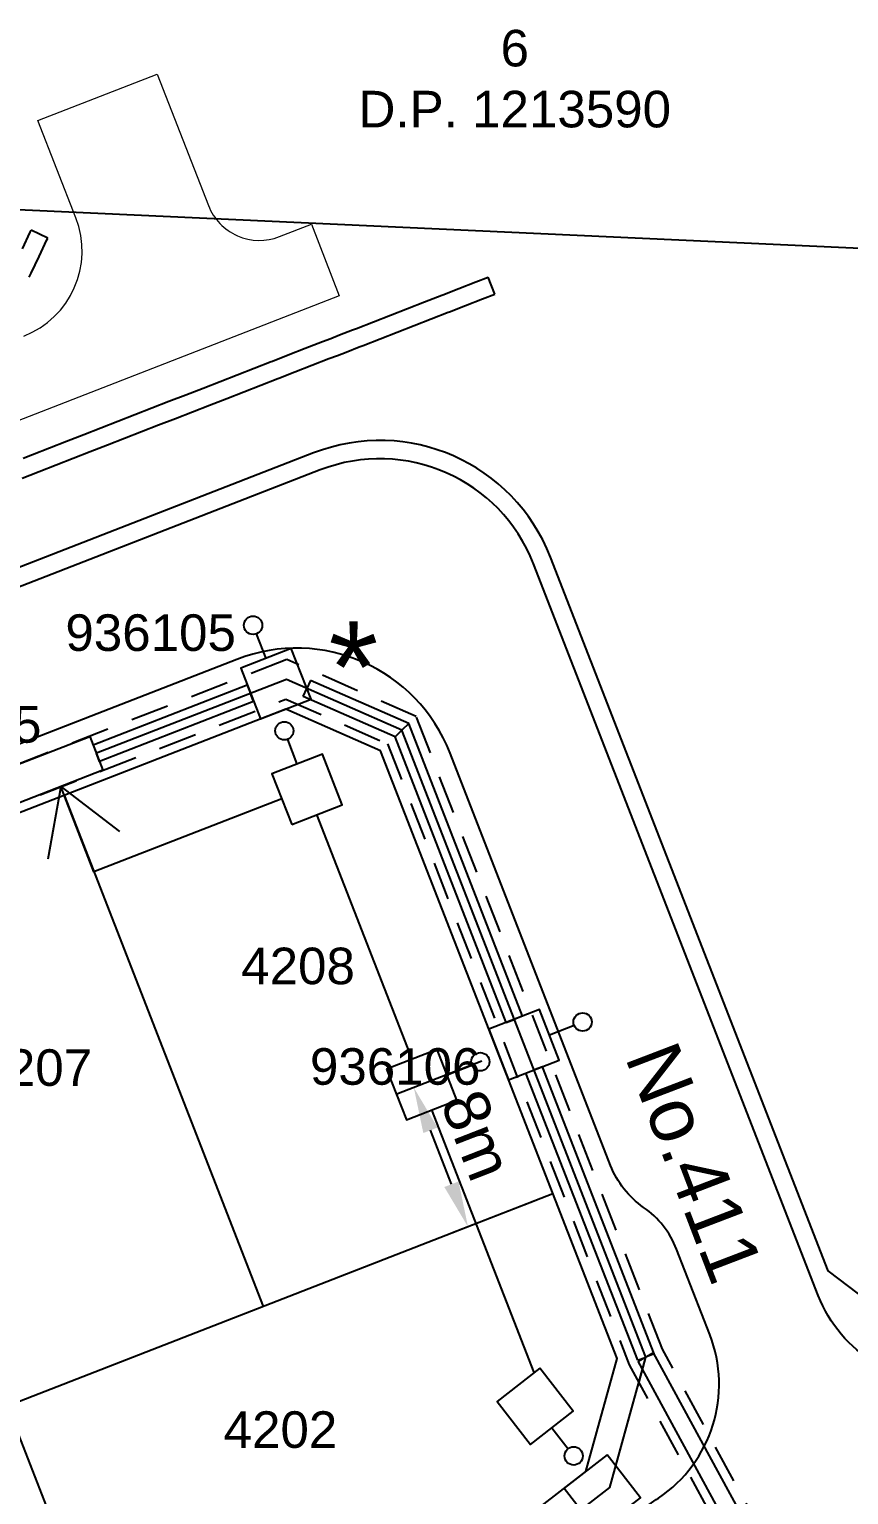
# Model space of a CAD drawing. Header units: metres. Extents: x 292331 to 292798, y 6234101 to 6234674.
# Drawn here: x 292471.3 to 292516.1, y 6234581.4 to 6234661.5 of the extents above; entities that cross this region are included whole.
import ezdxf
from ezdxf.enums import TextEntityAlignment as Align

# ---------------------------------------------------------------- set-up
doc = ezdxf.new("R2010")
doc.units = ezdxf.units.M
doc.header["$LTSCALE"] = 0.7
doc.linetypes.add('Dash', pattern=[5, 3, -2])
doc.linetypes.add('IE Trench LV', pattern=[6.5, 5, -1.5])
doc.layers.get('0').update_dxf_attribs({"color": 6})
for name, color, linetype in [('_User Miscellaneous1', 3, 'Continuous'), ('_User Miscellaneous12', 7, 'Continuous'), ('_User Miscellaneous4', 7, 'Continuous'), ('_User Miscellaneous7', 150, 'Continuous'), ('_User Miscellaneous8', 7, 'Continuous'), ('Cadastre Developer_SP_EXT', 4, 'Continuous'), ('Cadastre Developer_SP_NEW', 4, 'Continuous'), ('Cadastre Easements_SP_EXT', 4, 'Continuous'), ('Cadastre Roads_SP_NEW', 8, 'Continuous'), ('Mains_LV_NEW_R6', 2, 'Continuous'), ('Mains_LV_NEW_T84', 2, 'Continuous'), ('Services_SP_NEW_UG', 2, 'Continuous'), ('SupportsUG_SP_LV_NEW', 2, 'Continuous'), ('SupportsUG_SP_LV_SL_NEW', 2, 'Continuous'), ('Trench_SP_NEW', 2, 'Continuous'), ('UG_Details_SP_MISC', 7, 'Continuous')]:
    doc.layers.add(name, color=color, linetype=linetype)
doc.layers.add('_User Miscellaneous5', color=7, linetype='Continuous', lineweight=35)
doc.layers.add('_User Notes', color=7, linetype='Continuous', plot=False)
doc.styles.add('ARIAL', font='arial.ttf', dxfattribs={"height": 2})
doc.styles.add('ARIAL 2.5', font='arial.ttf', dxfattribs={"height": 2.5})
doc.styles.add('POLE_LABEL', font='arial.ttf')
doc.styles.add('SL_LABEL', font='arial.ttf')
doc.styles.get("Standard").update_dxf_attribs({"font": 'arial.ttf'})
doc.styles.add('style1', font='iso3098b.shx')
doc.linetypes.add('Cable New UG', pattern='A,8,-1,["x",style1,S=3.5,R=0,X=0.35,Y=-1],-3.5', length=12.5)
doc.linetypes.add('Cable Z', pattern='A,8,-1,["Z",Standard,S=2.5,R=0,X=0.35,Y=-1.25],-3.5', length=12.5)
doc.dimstyles.new('DIM 1000', dxfattribs={"dimtxt": 2.5, "dimasz": 2.5, "dimexe": 1, "dimexo": 1, "dimgap": 1, "dimtad": 1, "dimdec": 0, "dimzin": 0, "dimdsep": 46, "dimtxsty": 'ARIAL 2.5', "dimcen": 1, "dimclrd": 3, "dimclre": 3, "dimclrt": 7, "dimadec": 0, "dimazin": 0, "dimtfac": 1, "dimtdec": 0, "dimtix": 1, "dimtmove": 0, "dimatfit": 3, "dimfxl": 1, "dimtolj": 1, "dimtzin": 0, "dimarcsym": 0})

# ---------------------------------------------------------------- blocks, each defined once
blk = doc.blocks.new('*U79')
at = {"layer": '_User Miscellaneous7', "lineweight": -3}
blk.add_lwpolyline([(0, -3.03), (0, -1.58)], dxfattribs=at)
blk.add_lwpolyline([(-1.485, -6), (1.485, -6), (1.485, -3.03), (-1.485, -3.03)], close=True, dxfattribs=at)
blk.add_circle((0, -1.08), 0.5, dxfattribs=at)
at = {"layer": '_User Miscellaneous8', "color": 2, "lineweight": -3}
blk.add_lwpolyline([(-1.485, 0), (1.485, 0), (1.485, 2.97), (-1.485, 2.97)], close=True, dxfattribs=at)
at = {"style": 'POLE_LABEL', "flags": 9}
blk.add_attdef('STRUCTURE_PLANT_NUMBER', text='', height=0.2, dxfattribs=at).set_placement((1.641, 1.727), align=Align.MIDDLE_LEFT)
for tag, flags, p in [('STREET_CODE', 9, (1.641, 1.485)), ('OWNED_BY', 9, (1.641, 1.085)), ('OPERATED_BY', 9, (1.641, 0.885)), ('COLUMN_TYPE', 9, (1.641, 1.285)), ('STATE', 9, (1.641, 0.485)), ('USAGE', 9, (1.641, 0.285)), ('MAINTAINED_BY', 9, (1.641, 0.685)), ('LEGEND', 9, (1.641, 0.085)), ('SUBURB', 9, (1.641, -0.315)), ('STREETNAME', 9, (1.641, -0.515)), ('PARENT', 9, (1.641, -0.115)), ('LOCATION', 9, (1.641, -0.715)), ('Z', 1, (1.641, -1.315)), ('NOTES', 9, (1.641, -0.915)), ('LABEL_ALIGNMENT', 9, (1.641, -1.115))]:
    blk.add_attdef(tag, text='', height=0.2, dxfattribs=dict(flags=flags)).set_placement(p, align=Align.MIDDLE_LEFT)
at = {"layer": '_User Miscellaneous5', "style": 'ARIAL', "flags": 8}
blk.add_attdef('ASSET_NUM', text='', height=2, dxfattribs=at).set_placement((2, 3.485), align=Align.MIDDLE_LEFT)
blk = doc.blocks.new('*U110')
at = {"layer": '_User Miscellaneous7', "lineweight": -3}
blk.add_lwpolyline([(-0.5, -3.03), (-0.5, -1.58)], dxfattribs=at)
blk.add_lwpolyline([(-1.985, -6), (0.985, -6), (0.985, -3.03), (-1.985, -3.03)], close=True, dxfattribs=at)
blk.add_circle((-0.5, -1.08), 0.5, dxfattribs=at)
at = {"layer": '_User Miscellaneous8', "color": 2, "lineweight": -3}
blk.add_lwpolyline([(-1.485, 0), (1.485, 0), (1.485, 2.97), (-1.485, 2.97)], close=True, dxfattribs=at)
at = {"style": 'POLE_LABEL', "flags": 9}
blk.add_attdef('STRUCTURE_PLANT_NUMBER', text='', height=0.2, dxfattribs=at).set_placement((1.641, 1.727), align=Align.MIDDLE_LEFT)
for tag, flags, p in [('STREET_CODE', 9, (1.641, 1.485)), ('OWNED_BY', 9, (1.641, 1.085)), ('OPERATED_BY', 9, (1.641, 0.885)), ('COLUMN_TYPE', 9, (1.641, 1.285)), ('STATE', 9, (1.641, 0.485)), ('USAGE', 9, (1.641, 0.285)), ('MAINTAINED_BY', 9, (1.641, 0.685)), ('LEGEND', 9, (1.641, 0.085)), ('SUBURB', 9, (1.641, -0.315)), ('STREETNAME', 9, (1.641, -0.515)), ('PARENT', 9, (1.641, -0.115)), ('LOCATION', 9, (1.641, -0.715)), ('Z', 1, (1.641, -1.315)), ('NOTES', 9, (1.641, -0.915)), ('LABEL_ALIGNMENT', 9, (1.641, -1.115))]:
    blk.add_attdef(tag, text='', height=0.2, dxfattribs=dict(flags=flags)).set_placement(p, align=Align.MIDDLE_LEFT)
at = {"layer": '_User Miscellaneous5', "style": 'ARIAL', "flags": 8}
blk.add_attdef('ASSET_NUM', text='', height=2, dxfattribs=at).set_placement((2, 3.485), align=Align.MIDDLE_LEFT)
blk = doc.blocks.new('*U80')
at = {"layer": '_User Miscellaneous8', "color": 2}
blk.add_line((0, 0), (0, 1.45), dxfattribs=at)
blk.add_circle((0, 1.95), 0.5, dxfattribs=at)
for tag, p, flags in [('Z', (0, 0), 1), ('OPERATED_BY', (0, -9.607), 9)]:
    blk.add_attdef(tag, p, '', height=0.2, dxfattribs=dict(flags=flags))
at = {"style": 'SL_LABEL', "flags": 9}
blk.add_attdef('STREET_CODE', text='', height=0.2, dxfattribs=at).set_placement((0, -0.2), align=Align.MIDDLE_LEFT)
at = {"flags": 9}
for tag, p in [('CONSTRUCTED_VOLTAGE', (0, -0.4)), ('CONTROL_TYPE', (0, -0.6)), ('LANTERN_PURPOSE', (0, -0.8)), ('OPERATING_VOLTAGE', (0, -1.4)), ('ORIENTATION', (0, -1.6)), ('LANTERN_TYPE', (0, -1)), ('NO_PHASES', (0, -1.2)), ('OWNED_BY', (0, -1.8)), ('STATE', (0, -2)), ('CEXIST', (0, -2.4)), ('USAGE', (0, -2.2)), ('CNEW', (0, -2.6)), ('CNUMBER', (0, -2.8)), ('CREMOVE', (0, -3)), ('CREPLACE', (0, -3.2)), ('LKINGHEIGHT', (0, -3.4)), ('LBRACKET', (0, -3.6)), ('LBRACKETVOCAB', (0, -3.8)), ('LCATEGORY', (0, -4)), ('LCHARGE1', (0, -4.2)), ('LCHARGE1PERCENT', (0, -4.4)), ('LCHARGE2', (0, -4.6)), ('LCHARGE2PERCENT', (0, -4.8)), ('LCHARGE3', (0, -5)), ('LCHARGE3PERCENT', (0, -5.2)), ('LEXIST', (0, -5.4)), ('LLAMP', (0, -5.6)), ('LLAMPVOCAB', (0, -5.8)), ('LMAST', (0, -6)), ('LMASTVOCAB', (0, -6.2)), ('LNEW', (0, -6.4)), ('LANTNUMBER', (0, -6.6)), ('LOUTREACH', (0, -7)), ('LOUTREACHVOCAB', (0, -7.2)), ('LRATECODE', (0, -7.4)), ('LREMOVE', (0, -7.6)), ('LREPLACE', (0, -7.8)), ('LTYPE', (0, -8)), ('SUBURB', (0, -8.6)), ('STREETNAME', (0, -8.8)), ('LTYPEVOCAB', (0, -8.2)), ('LEGEND', (0, -8.4)), ('LOCATION', (0, -9)), ('NOTES', (0, -9.2)), ('MAINTAINED_BY', (0, -9.863))]:
    blk.add_attdef(tag, text='', height=0.2, dxfattribs=at).set_placement(p, align=Align.MIDDLE_LEFT)
at = {"layer": '_User Notes', "style": 'SL_LABEL', "flags": 8}
blk.add_attdef('ASSET_NUM', text='', height=2.5, dxfattribs=at).set_placement((2, 2), align=Align.MIDDLE_LEFT)
at = {"layer": '_User Notes', "flags": 8}
blk.add_attdef('LNUMBER', text='', height=2.5, dxfattribs=at).set_placement((1.2, -2.8), align=Align.MIDDLE_LEFT)
blk = doc.blocks.new('*D101')
at = {"layer": '_User Miscellaneous12', "color": 3, "lineweight": -2, "transparency": 16777216}
for p, q in [((292496.081, 6234605.111), (292491.438, 6234603.304)), ((292494.426, 6234598.385), (292493.276, 6234601.337)), ((292499.043, 6234597.499), (292494.4, 6234595.692))]:
    blk.add_line(p, q, dxfattribs=at)
at = {"layer": '_User Miscellaneous12', "color": 3, "transparency": 16777216}
for points in [[(292493.665, 6234601.488), (292492.888, 6234601.186), (292492.37, 6234603.667)], [(292494.814, 6234598.536), (292494.037, 6234598.234), (292495.332, 6234596.055)]]:
    blk.add_solid(points, dxfattribs=at)
at = {"layer": 'Defpoints', "color": 0, "transparency": 16777216}
for p in [(292497.013, 6234605.474), (292492.37, 6234603.667), (292499.975, 6234597.862)]:
    blk.add_point(p, dxfattribs=at)
at = {"layer": '_User Miscellaneous12', "color": 7, "transparency": 16777216, "insert": (292495.823, 6234601.07), "char_height": 2.5, "attachment_point": 5, "rotation": 291.26628, "style": 'ARIAL 2.5'}
blk.add_mtext('\\A1;8m', dxfattribs=at)
blk = doc.blocks.new('*U94')
at = {"layer": 'Services_SP_NEW_UG', "color": 2, "flags": 128}
for points in [[(0, 0), (-1.032, 3.899)], [(0, 0), (2.994, 2.703)]]:
    blk.add_lwpolyline(points, dxfattribs=at)
blk = doc.blocks.new('*U105')
at = {"lineweight": -3}
blk.add_lwpolyline([(-2.475, 2.49), (2.475, 2.49), (2.475, 0.51), (-2.475, 0.51)], close=True, dxfattribs=at)
for tag, flags, p in [('STREET_CODE', 9, (1.5, 3.5)), ('OWNED_BY', 9, (1.5, 3.3)), ('OPERATED_BY', 9, (1.5, 3.1)), ('STATE', 9, (1.5, 2.7)), ('SUPPORT_TYPE', 9, (1.5, 2.5)), ('MAINTAINED_BY', 9, (1.5, 2.9)), ('SUBURB', 9, (1.5, 1.7)), ('STREETNAME', 9, (1.5, 1.5)), ('USAGE', 9, (1.5, 2.3)), ('LEGEND', 9, (1.5, 2.1)), ('PARENT', 9, (1.5, 1.9)), ('Z', 1, (1.5, 0.9)), ('LOCATION', 9, (1.5, 1.3)), ('NOTES', 9, (1.5, 1.1))]:
    blk.add_attdef(tag, text='', height=0.2, dxfattribs=dict(flags=flags)).set_placement(p, align=Align.MIDDLE_LEFT)
at = {"layer": '_User Miscellaneous4', "style": 'ARIAL', "flags": 8}
blk.add_attdef('ASSET_NUM', text='', height=2, dxfattribs=at).set_placement((2, 5.5), align=Align.MIDDLE_LEFT)

msp = doc.modelspace()

# ---------------------------------------------------------------- linework, layer by layer
at = {"layer": 'Cadastre Developer_SP_EXT', "color": 8, "linetype": 'Continuous', "lineweight": 0}
for p, q in [((292471.823, 6234656.547), (292478.346, 6234659.086)), ((292478.346, 6234659.086), (292481.139, 6234651.91)), ((292473.89, 6234651.235), (292471.823, 6234656.547)), ((292485.023, 6234650.203), (292486.771, 6234650.883)), ((292486.771, 6234650.883), (292488.294, 6234646.969)), ((292488.294, 6234646.969), (292456.558, 6234634.617))]:
    msp.add_line(p, q, dxfattribs=at)
at = {"layer": 'Cadastre Developer_SP_EXT', "color": 7}
msp.add_line((292595.676, 6234645.946), (292331.318, 6234658.05), dxfattribs=at)
at = {"layer": 'Cadastre Developer_SP_EXT', "color": 8, "linetype": 'Continuous'}
for p, q in [((292470.974, 6234649.542), (292471.397, 6234650.448)), ((292471.397, 6234650.448), (292471.445, 6234650.551)), ((292471.445, 6234650.551), (292471.445, 6234650.551)), ((292471.881, 6234649.119), (292472.303, 6234650.025)), ((292472.303, 6234650.025), (292472.352, 6234650.128)), ((292472.352, 6234650.128), (292472.352, 6234650.128)), ((292471.458, 6234648.212), (292471.881, 6234649.119)), ((292471.348, 6234647.978), (292471.458, 6234648.212)), ((292494.824, 6234647.364), (292495.756, 6234647.727)), ((292495.756, 6234647.727), (292496.427, 6234647.988)), ((292496.79, 6234647.056), (292496.427, 6234647.988)), ((292496.427, 6234647.988), (292496.427, 6234647.988)), ((292492.96, 6234646.639), (292493.892, 6234647.002)), ((292493.892, 6234647.002), (292493.954, 6234647.026)), ((292493.954, 6234647.026), (292494.824, 6234647.364)), ((292495.186, 6234646.432), (292496.118, 6234646.795)), ((292496.118, 6234646.795), (292496.79, 6234647.056)), ((292496.79, 6234647.056), (292496.79, 6234647.056)), ((292491.096, 6234645.914), (292492.028, 6234646.276)), ((292492.028, 6234646.276), (292492.96, 6234646.639)), ((292493.323, 6234645.707), (292494.254, 6234646.07)), ((292494.254, 6234646.07), (292494.317, 6234646.094)), ((292494.317, 6234646.094), (292495.186, 6234646.432)), ((292489.019, 6234645.105), (292489.232, 6234645.188)), ((292489.232, 6234645.188), (292490.164, 6234645.551)), ((292490.164, 6234645.551), (292491.096, 6234645.914)), ((292491.459, 6234644.982), (292492.391, 6234645.344)), ((292492.391, 6234645.344), (292493.323, 6234645.707)), ((292486.437, 6234644.1), (292487.368, 6234644.463)), ((292487.368, 6234644.463), (292487.827, 6234644.641)), ((292487.827, 6234644.641), (292488.3, 6234644.825)), ((292488.3, 6234644.825), (292489.019, 6234645.105)), ((292489.019, 6234645.105), (292489.019, 6234645.105)), ((292489.595, 6234644.256), (292490.527, 6234644.619)), ((292490.527, 6234644.619), (292491.459, 6234644.982)), ((292484.635, 6234643.399), (292485.505, 6234643.737)), ((292485.505, 6234643.737), (292486.437, 6234644.1)), ((292487.731, 6234643.531), (292488.19, 6234643.709)), ((292488.19, 6234643.709), (292488.663, 6234643.893)), ((292488.663, 6234643.893), (292489.382, 6234644.173)), ((292489.382, 6234644.173), (292489.595, 6234644.256)), ((292489.382, 6234644.173), (292489.382, 6234644.173)), ((292482.709, 6234642.649), (292483.641, 6234643.012)), ((292483.641, 6234643.012), (292484.573, 6234643.375)), ((292484.573, 6234643.375), (292484.635, 6234643.399)), ((292484.998, 6234642.467), (292485.867, 6234642.805)), ((292485.867, 6234642.805), (292486.799, 6234643.168)), ((292486.799, 6234643.168), (292487.731, 6234643.531)), ((292480.845, 6234641.924), (292481.777, 6234642.286)), ((292481.777, 6234642.286), (292482.709, 6234642.649)), ((292483.072, 6234641.717), (292484.004, 6234642.08)), ((292484.004, 6234642.08), (292484.935, 6234642.443)), ((292484.935, 6234642.443), (292484.998, 6234642.467)), ((292478.049, 6234640.836), (292478.981, 6234641.198)), ((292478.981, 6234641.198), (292479.913, 6234641.561)), ((292479.913, 6234641.561), (292480.845, 6234641.924)), ((292481.208, 6234640.992), (292482.14, 6234641.355)), ((292482.14, 6234641.355), (292483.072, 6234641.717)), ((292476.186, 6234640.11), (292477.117, 6234640.473)), ((292477.117, 6234640.473), (292478.049, 6234640.836)), ((292479.344, 6234640.266), (292480.276, 6234640.629)), ((292480.276, 6234640.629), (292481.208, 6234640.992)), ((292474.322, 6234639.385), (292475.254, 6234639.748)), ((292475.254, 6234639.748), (292476.186, 6234640.11)), ((292477.48, 6234639.541), (292478.412, 6234639.904)), ((292478.412, 6234639.904), (292479.344, 6234640.266)), ((292472.458, 6234638.659), (292473.39, 6234639.022)), ((292473.39, 6234639.022), (292474.322, 6234639.385)), ((292474.684, 6234638.453), (292475.616, 6234638.816)), ((292475.616, 6234638.816), (292476.548, 6234639.178)), ((292476.548, 6234639.178), (292477.48, 6234639.541)), ((292471.006, 6234638.094), (292471.526, 6234638.297)), ((292471.526, 6234638.297), (292472.458, 6234638.659)), ((292472.821, 6234637.728), (292473.753, 6234638.09)), ((292473.753, 6234638.09), (292474.684, 6234638.453)), ((292471.368, 6234637.162), (292471.889, 6234637.365)), ((292471.889, 6234637.365), (292472.821, 6234637.728)), ((292470.957, 6234637.002), (292471.368, 6234637.162)), ((292471.368, 6234637.162), (292471.368, 6234637.162))]:
    msp.add_line(p, q, dxfattribs=at)
at = {"layer": 'Cadastre Developer_SP_EXT', "color": 8, "linetype": 'Continuous', "lineweight": 0}
for centre, radius, start, end in [((292483.934, 6234652.998), 3, 201.26625, 291.26625), ((292469.231, 6234649.422), 5, 291.26625, 21.26625)]:
    msp.add_arc(centre, radius, start, end, dxfattribs=at)
at = {"layer": 'Cadastre Developer_SP_NEW', "flags": 128}
for points in [[(292782.319, 6234522.177), (292747.582, 6234558.221, 0.173782), (292724.604, 6234569.598), (292520.461, 6234589.531), (292515.029, 6234593.647), (292499.836, 6234632.683, 0.414213), (292486.89, 6234638.375), (292422.589, 6234613.348, 0.414213), (292416.897, 6234600.402), (292430.116, 6234566.436, 0.039296), (292437.28, 6234551.596), (292438.821, 6234548.955, 0.019621), (292443.249, 6234542.009), (292443.069, 6234534.343, 0.41715), (292441.219, 6234520.251), (292559.651, 6234367.619, -0.050103), (292569.735, 6234351.526), (292585.316, 6234320.049, 0.0705), (292596.414, 6234303.842, -0.315379), (292597.382, 6234296.447)], [(292747.582, 6234558.221, 0.173782), (292724.604, 6234569.598), (292520.461, 6234589.531), (292515.029, 6234593.647), (292499.836, 6234632.683, 0.414213), (292486.89, 6234638.375), (292422.589, 6234613.348, 0.414213), (292416.897, 6234600.402), (292430.116, 6234566.436, 0.039296), (292437.28, 6234551.596), (292438.821, 6234548.955, 0.019621), (292443.249, 6234542.009), (292443.069, 6234534.343, 0.41715), (292441.219, 6234520.251), (292559.651, 6234367.619)]]:
    msp.add_lwpolyline(points, format="xyb", dxfattribs=at)
msp.add_lwpolyline([(292485.366, 6234624.368), (292433.18, 6234604.057), (292430.903, 6234598.878), (292441.765, 6234570.97, 0.01908), (292444.574, 6234564.496, 0.0202), (292448.076, 6234557.896), (292452.842, 6234549.73), (292458.018, 6234548.728), (292501.771, 6234582.677), (292503.48, 6234588.857), (292490.545, 6234622.091), (292485.366, 6234624.368)], format="xyb", close=True, dxfattribs=at)
for points in [[(292473.252, 6234619.653), (292484.133, 6234591.696)], [(292478.557, 6234564.665), (292459.273, 6234614.213)], [(292499.975, 6234597.862), (292470.154, 6234586.255)]]:
    msp.add_lwpolyline(points, dxfattribs=at)
at = {"layer": 'Cadastre Easements_SP_EXT', "color": 7, "linetype": 'Dash'}
for p, q in [((292485.425, 6234627.074), (292431.308, 6234606.011)), ((292492.499, 6234623.963), (292485.425, 6234627.074)), ((292432.806, 6234604.448), (292485.378, 6234624.909)), ((292485.378, 6234624.909), (292490.936, 6234622.466)), ((292505.968, 6234589.358), (292492.499, 6234623.963)), ((292490.936, 6234622.466), (292504.15, 6234588.515)), ((292513.205, 6234576.018), (292505.968, 6234589.358)), ((292504.15, 6234588.515), (292512.432, 6234573.248))]:
    msp.add_line(p, q, dxfattribs=at)
at = {"layer": 'Cadastre Roads_SP_NEW'}
msp.add_lwpolyline([(292472.352, 6234650.128), (292471.445, 6234650.551)], dxfattribs=at)
msp.add_lwpolyline([(292781.599, 6234521.483), (292746.862, 6234557.527, 0.173811), (292724.484, 6234568.605), (292529.841, 6234587.611, 0.051274), (292522.272, 6234587.572, -0.338966), (292514.477, 6234592.308), (292498.904, 6234632.32, 0.414213), (292487.253, 6234637.443), (292422.951, 6234612.416, 0.414213), (292417.828, 6234600.765), (292431.048, 6234566.799, 0.040015), (292438.294, 6234551.842, 0.149996), (292440.457, 6234549.86, -0.143921), (292442.559, 6234547.979, 0.012273), (292445.308, 6234543.777, -0.400844), (292443.674, 6234533.547, 0.41715), (292442.009, 6234520.864), (292560.441, 6234368.232, -0.050103), (292570.631, 6234351.969), (292586.212, 6234320.493, 0.0705), (292597.152, 6234304.518, -0.315379), (292598.269, 6234295.985)], format="xyb", dxfattribs=at)
msp.add_lwpolyline([(292496.423, 6234574.097), (292503.748, 6234579.781, -0.016826), (292505.749, 6234581.228, 0.35075), (292508.549, 6234590.17), (292506.736, 6234594.829, 0.149011), (292504.932, 6234597.12, -0.149011), (292503.128, 6234599.41), (292494.351, 6234621.963, 0.414213), (292482.699, 6234627.086), (292433.308, 6234607.863, 0.414213), (292428.185, 6234596.211), (292438.503, 6234569.7, 0.038261), (292444.854, 6234556.475), (292445.053, 6234556.132), (292446.594, 6234553.491, 0.016418), (292449.948, 6234548.155, 0.433666), (292460.761, 6234546.426)], format="xyb", close=True, dxfattribs=at)
at = {"layer": 'Mains_LV_NEW_R6', "color": 2, "linetype": 'Cable Z', "flags": 128}
for points in [[(292485.149, 6234619.455), (292474.884, 6234615.46), (292473.067, 6234620.128)], [(292492.28, 6234605.226), (292487.071, 6234618.609)], [(292498.952, 6234588.084), (292493.358, 6234602.458)]]:
    msp.add_lwpolyline(points, dxfattribs=at)
at = {"layer": 'Mains_LV_NEW_T84', "color": 2, "linetype": 'Cable New UG', "flags": 128}
msp.add_lwpolyline([(292481.432, 6234564.997), (292503.084, 6234581.797), (292505.059, 6234588.937), (292491.717, 6234623.215), (292485.401, 6234625.991), (292475.014, 6234621.949)], dxfattribs=at)
at = {"layer": 'Trench_SP_NEW', "linetype": 'IE Trench LV', "flags": 128}
msp.add_lwpolyline([(292503.412, 6234582.984), (292505.059, 6234588.937)], dxfattribs=at)
at = {"layer": 'UG_Details_SP_MISC'}
for p, q in [((292483.264, 6234625.675), (292474.84, 6234622.393)), ((292483.264, 6234625.675), (292483.439, 6234625.227)), ((292483.613, 6234624.78), (292483.439, 6234625.227)), ((292486.326, 6234625.06), (292486.52, 6234625.5)), ((292486.713, 6234625.939), (292486.52, 6234625.5)), ((292492.093, 6234623.574), (292486.713, 6234625.939)), ((292483.613, 6234624.78), (292475.189, 6234621.499)), ((292491.342, 6234622.855), (292486.326, 6234625.06)), ((292492.093, 6234623.574), (292491.718, 6234623.215)), ((292498.305, 6234607.57), (292492.093, 6234623.574)), ((292491.342, 6234622.855), (292491.718, 6234623.215)), ((292497.41, 6234607.223), (292491.342, 6234622.855)), ((292474.84, 6234622.393), (292475.015, 6234621.946)), ((292475.189, 6234621.499), (292475.015, 6234621.946)), ((292498.305, 6234607.57), (292497.858, 6234607.396)), ((292497.41, 6234607.223), (292497.858, 6234607.396)), ((292498.502, 6234604.46), (292498.949, 6234604.634)), ((292504.611, 6234588.762), (292498.502, 6234604.46)), ((292499.396, 6234604.808), (292498.949, 6234604.634)), ((292505.506, 6234589.111), (292499.396, 6234604.808)), ((292505.481, 6234589.165), (292505.059, 6234588.937)), ((292505.506, 6234589.111), (292505.059, 6234588.937)), ((292513.23, 6234574.881), (292505.481, 6234589.165)), ((292504.611, 6234588.762), (292505.059, 6234588.937)), ((292504.637, 6234588.708), (292505.059, 6234588.937)), ((292512.386, 6234574.423), (292504.637, 6234588.708))]:
    msp.add_line(p, q, dxfattribs=at)

# ---------------------------------------------------------------- block references
at = {"layer": 'Services_SP_NEW_UG', "color": 2, "rotation": 217.8090412108978}
msp.add_blockref('*U94', (292473.067, 6234620.128), dxfattribs=at)
at = {"layer": 'SupportsUG_SP_LV_NEW'}
ref = msp.add_blockref('*U105', (292473.252, 6234619.653), dxfattribs=dict(at, rotation=21.28248803272657))
ref.add_attrib('ASSET_NUM_001', '148285', (292462.69, 6234622.53), dxfattribs={"layer": '_User Miscellaneous4', "height": 2, "style": 'ARIAL'})
at = {"layer": 'SupportsUG_SP_LV_SL_NEW', "ltscale": 0.5}
ref = msp.add_blockref('*U110', (292485.366, 6234624.368), dxfattribs=dict(at, rotation=21.2662530308561))
ref.add_attrib('ASSET_NUM_001', '936105', (292473.32, 6234627.549), dxfattribs={"layer": '_User Miscellaneous5', "height": 2, "style": 'ARIAL'})
for p, rotation in [((292484.289, 6234627.136), 21.2662530308561), ((292499.78, 6234606.551), 291.2663193415839)]:
    msp.add_blockref('*U80', p, dxfattribs=dict(at, rotation=rotation))
ref = msp.add_blockref('*U79', (292497.013, 6234605.474), dxfattribs=dict(at, rotation=291.2663193415839))
ref.add_attrib('ASSET_NUM_001', '936106', (292486.69, 6234603.826), dxfattribs={"layer": '_User Miscellaneous5', "height": 2, "style": 'ARIAL'})
ref = msp.add_blockref('*U79', (292501.771, 6234582.677), dxfattribs=dict(at, rotation=217.8090505911786))
ref.add_attrib('ASSET_NUM_001', '936108', (292499.954, 6234575.259), dxfattribs={"layer": '_User Miscellaneous5', "height": 2, "style": 'ARIAL'})

# ---------------------------------------------------------------- texts
at = {"layer": '_User Miscellaneous1', "color": 7, "insert": (292489.068, 6234626.666), "char_height": 5, "attachment_point": 5, "style": 'ARIAL'}
msp.add_mtext_dynamic_manual_height_columns('{\\C3;*}', width=5, gutter_width=4, heights=[0], dxfattribs=at)
at = {"layer": 'Cadastre Developer_SP_NEW', "color": 4, "style": 'ARIAL'}
for s, p in [('4208', (292482.933, 6234609.323)), ('4207', (292468.568, 6234603.765)), ('4202', (292481.971, 6234583.969))]:
    msp.add_text(s, height=2, dxfattribs=at).set_placement(p)
at = {"layer": 'Cadastre Developer_SP_NEW', "color": 7, "insert": (292497.889, 6234658.83), "char_height": 2, "attachment_point": 5, "style": 'ARIAL'}
msp.add_mtext('6\\PD.P. 1213590', dxfattribs=at)
at = {"layer": 'Cadastre Roads_SP_NEW', "color": 2, "style": 'ARIAL'}
msp.add_text('        No.411', height=3, rotation=290.94661, dxfattribs=at).set_placement((292500.563, 6234614.045))

# ---------------------------------------------------------------- dimensions: what is measured, and where the dimension line sits
at = {"layer": '_User Miscellaneous12'}
dim = msp.add_linear_dim(base=(292492.37, 6234603.667), p1=(292499.975, 6234597.862), p2=(292497.013, 6234605.474), angle=111.26628, dimstyle='DIM 1000', override={"dimpost": 'm', "dimfxl": 1.25}, dxfattribs=at)
dim.commit()
dim.dimension.update_dxf_attribs({"geometry": '*D101', "text_midpoint": (292493.702, 6234600.245), "dimtype": 161})

doc.saveas('drawing.dxf')
